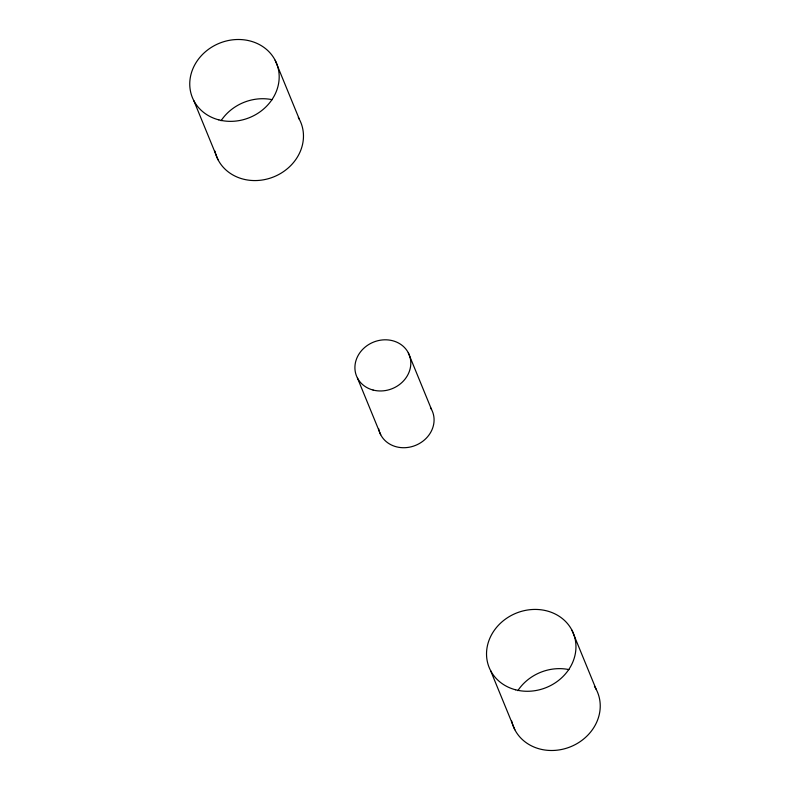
<?xml version="1.0" encoding="UTF-8"?>
<svg xmlns="http://www.w3.org/2000/svg" width="790" height="790" viewBox="0 0 790 790"><rect width="100%" height="100%" fill="white"/><g stroke="black" fill="none" stroke-linecap="round" stroke-linejoin="round"><path stroke-width="1.19" d="M571.93 630.193L596.213 689.403M408.282 352.784L431.557 409.536M275.157 60.267L299.45 119.478M490.55 670.522L514.843 729.733M357.426 377.995L380.701 434.747M193.787 100.597L218.07 159.807M594.445 686.382A45.445 40.122 -22.3 0 1 571.061 746.56A45.445 40.122 -22.3 0 1 511.653 720.964M517.815 690.667A45.445 40.122 -22.3 0 1 568.978 669.604M430.461 407.65A28.401 25.073 -22.3 0 1 415.461 445.422A28.401 25.073 -22.3 0 1 378.568 428.555M298.304 117.453A45.445 40.122 -22.3 0 1 273.676 176.891A45.445 40.122 -22.3 0 1 214.89 151.048M221.052 120.742A45.445 40.122 -22.3 0 1 272.214 99.688M515.584 689.798A45.445 40.122 -22.3 0 0 575.347 640.098A45.445 40.122 -22.3 0 0 502.796 621.167A45.445 40.122 -22.3 0 0 515.584 689.798M373.078 390.043A28.401 25.073 -22.3 0 0 410.425 358.976A28.401 25.073 -22.3 0 0 365.079 347.146A28.401 25.073 -22.3 0 0 373.078 390.043M218.82 119.873A45.445 40.122 -22.3 0 0 278.574 70.172A45.445 40.122 -22.3 0 0 206.022 51.241A45.445 40.122 -22.3 0 0 218.82 119.873"/></g></svg>
